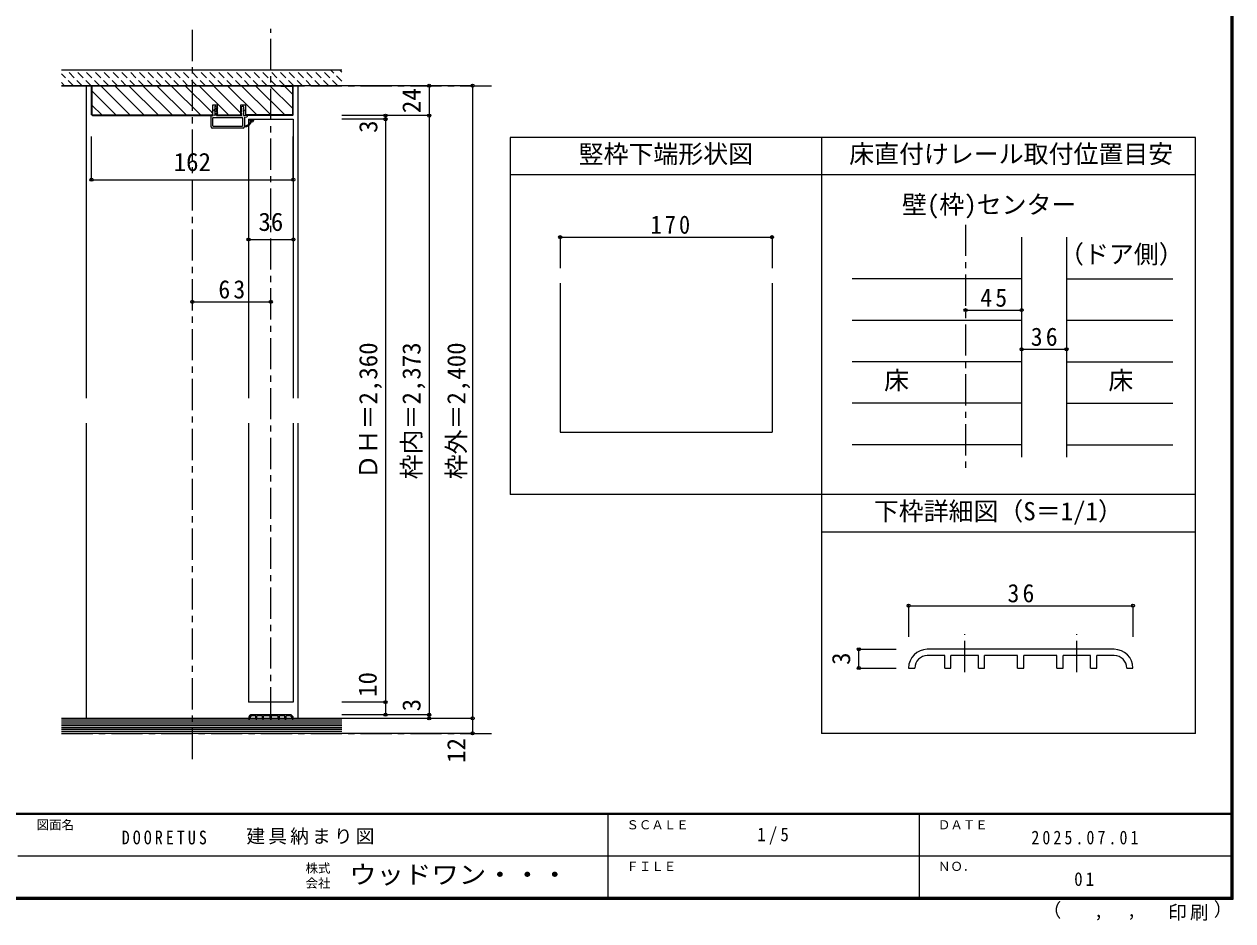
# Model space of a CAD drawing. Units: millimetres at full size, sheet at 1:5, with parts at other scales. Extents: x -973 to 977, y -718 to 696.
# Drawn here: x 7 to 977, y -718 to 1 of the extents above; entities that cross this region are included whole.
import ezdxf
from ezdxf.enums import TextEntityAlignment as Align

# ---------------------------------------------------------------- set-up
doc = ezdxf.new("R2010")
doc.units = ezdxf.units.MM
doc.header["$LTSCALE"] = 5
doc.header["$PDMODE"] = 32
doc.header["$PDSIZE"] = 2.5
doc.linetypes.add('CHAIN1', pattern=[8, 5, -1, 1, -1])
doc.linetypes.add('DASHED1', pattern=[1.8, 1.2, -0.6])
for name, color, linetype in [('0-0_補助線', 7, 'Continuous'), ('0-1_通り芯', 4, 'DASHED1'), ('0-3_仕上げ', 7, 'Continuous'), ('0-4_枠', 3, 'Continuous'), ('0-6_扉', 6, 'Continuous'), ('0-7_金物', 7, 'Continuous'), ('0-A_文字', 7, 'Continuous'), ('0-B_寸法', 7, 'Continuous'), ('0-C_ハッチ', 4, 'DASHED1'), ('7-1_通り芯', 4, 'CHAIN1'), ('7-7_金物', 7, 'Continuous'), ('7-B_寸法', 4, 'Continuous'), ('F-0_補助線', 7, 'Continuous'), ('F-1_枠', 6, 'Continuous'), ('F-A_文字', 7, 'Continuous')]:
    doc.layers.add(name, color=color, linetype=linetype)
doc.styles.add('ＭＳ ゴシック', font='')
doc.styles.get('ＭＳ ゴシック').set_extended_font_data('MS Gothic')

# ---------------------------------------------------------------- blocks, each defined once
blk = doc.blocks.new('2')
at = {"layer": '0-0_補助線'}
for p, q in [((-9.846, -9.622), (-9.846, 15.078)), ((-8.846, 16.078), (0.354, 16.078)), ((-8.846, 15.878), (0.637, 15.878)), ((-8.446, 14.378), (-8.446, -8.922)), ((-8.146, 14.678), (-1.546, 14.678)), ((-1.246, 14.378), (-1.246, -8.922)), ((0.154, 11.653), (2.154, 11.653)), ((0.154, 11.653), (0.154, -8.497)), ((2.154, 10.953), (2.154, 11.653)), ((3.154, 11.653), (2.512, 10.83)), ((3.154, 11.653), (6.154, 11.653)), ((4.154, 13.753), (4.154, 13.053)), ((5.154, 13.053), (4.512, 13.876)), ((7.154, 13.053), (5.154, 13.053)), ((6.154, 10.953), (6.154, 11.653)), ((7.558, 12.258), (6.516, 10.835)), ((-1.546, -9.222), (-8.146, -9.222)), ((0.154, -8.497), (2.154, -8.497)), ((2.154, -7.797), (2.154, -8.497)), ((3.154, -8.497), (2.512, -7.674)), ((3.154, -8.497), (6.154, -8.497)), ((6.154, -7.797), (6.154, -8.497)), ((7.558, -9.101), (6.516, -7.679)), ((-1.48, -10.622), (-8.846, -10.622)), ((-1.189, -10.85), (-0.732, -12.694)), ((0.354, -12.922), (-0.441, -12.922)), ((4.154, -9.897), (0.154, -9.897)), ((0.154, -9.897), (0.154, -10.622)), ((0.154, -10.622), (0.645, -12.548)), ((4.154, -10.597), (4.154, -9.897)), ((5.154, -9.897), (4.512, -10.72)), ((7.154, -9.897), (5.154, -9.897))]:
    blk.add_line(p, q, dxfattribs=at)
for points in [[(-9.646, 15.078), (-9.646, -9.622), (-9.846, -9.622)], [(4.154, 13.053), (0.154, 13.053), (0.649, 15.723)]]:
    blk.add_lwpolyline(points, dxfattribs=at)
for centre, radius, start, end in [((-8.846, 15.078), 1, 90, 180), ((-8.846, 15.078), 0.8, 90, 180), ((-8.146, 14.378), 0.3, 90, 180), ((-1.546, 14.378), 0.3, 0, 90), ((0.354, 15.778), 0.3, 349.49875, 90), ((2.354, 10.953), 0.2, 180, 322.03043), ((4.354, 13.753), 0.2, 37.96957, 180), ((6.354, 10.953), 0.2, 180, 323.78053), ((7.154, 12.553), 0.5, 323.78053, 90), ((-8.846, -9.622), 1, 180, 270), ((-8.146, -8.922), 0.3, 180, 270), ((-1.546, -8.922), 0.3, 270, 0), ((2.354, -7.797), 0.2, 37.96957, 180), ((6.354, -7.797), 0.2, 36.21947, 180), ((7.154, -9.397), 0.5, 270, 36.21947), ((-2.846, -10.72), 6, 179.06153, 259.29815), ((-2.846, -10.72), 5.3, 178.93757, 259.29815), ((-3.896, -16.272), 0.35, 259.29815, 79.29815), ((-1.48, -10.922), 0.3, 13.9282, 90), ((-0.441, -12.622), 0.3, 193.9282, 270), ((0.354, -12.622), 0.3, 270, 14.29438), ((4.354, -10.597), 0.2, 180, 322.03043)]:
    blk.add_arc(centre, radius, start, end, dxfattribs=at)
blk.add_point((-3.896, -16.622), dxfattribs=at)

msp = doc.modelspace()

# ---------------------------------------------------------------- linework, layer by layer
at = {"layer": '0-1_通り芯', "linetype": 'CHAIN1'}
for p, q in [((141.653, -588.252), (141.653, -2.5)), ((204.653, -555.5), (204.653, -2.5)), ((36.653, -48), (384.01, -48)), ((762.135, -159.5), (762.135, -356.007)), ((36.653, -567.5), (384.01, -567.5))]:
    msp.add_line(p, q, dxfattribs=at)
at = {"layer": '0-1_通り芯', "color": 2, "linetype": 'Continuous'}
for p, q in [((261.653, -35.5), (36.653, -35.5)), ((261.653, -48), (36.653, -48))]:
    msp.add_line(p, q, dxfattribs=at)
at = {"layer": '0-1_通り芯'}
for p, q in [((46.182, -48), (36.653, -38.471)), ((53.253, -48), (40.753, -35.5)), ((60.324, -48), (47.824, -35.5)), ((67.395, -48), (54.895, -35.5)), ((74.466, -48), (61.966, -35.5)), ((81.537, -48), (69.037, -35.5)), ((88.608, -48), (76.108, -35.5)), ((95.679, -48), (83.179, -35.5)), ((102.75, -48), (90.25, -35.5)), ((109.822, -48), (97.322, -35.5)), ((116.893, -48), (104.393, -35.5)), ((123.964, -48), (111.464, -35.5)), ((131.035, -48), (118.535, -35.5)), ((138.106, -48), (125.606, -35.5)), ((145.177, -48), (132.677, -35.5)), ((152.248, -48), (139.748, -35.5)), ((159.319, -48), (146.819, -35.5)), ((166.39, -48), (153.89, -35.5)), ((173.461, -48), (160.961, -35.5)), ((180.532, -48), (168.032, -35.5)), ((187.603, -48), (175.103, -35.5)), ((194.674, -48), (182.174, -35.5)), ((201.745, -48), (189.245, -35.5)), ((208.816, -48), (196.316, -35.5)), ((215.888, -48), (203.388, -35.5)), ((222.959, -48), (210.459, -35.5)), ((230.03, -48), (217.53, -35.5)), ((237.101, -48), (224.601, -35.5)), ((244.172, -48), (231.672, -35.5)), ((251.243, -48), (238.743, -35.5)), ((258.314, -48), (245.814, -35.5)), ((261.653, -44.268), (252.885, -35.5)), ((261.653, -37.197), (259.956, -35.5)), ((39.111, -48), (36.653, -45.542))]:
    msp.add_line(p, q, dxfattribs=at)
at = {"layer": '0-3_仕上げ', "color": 4}
for p, q in [((807.135, -202.801), (671.159, -202.801)), ((843.135, -202.801), (928.415, -202.801)), ((671.159, -236.103), (807.135, -236.103)), ((843.135, -236.103), (928.415, -236.103)), ((807.135, -269.404), (671.159, -269.404)), ((843.135, -269.404), (928.415, -269.404)), ((807.135, -302.706), (671.159, -302.706)), ((843.135, -302.706), (928.415, -302.706)), ((807.135, -336.007), (671.159, -336.007)), ((843.135, -336.007), (928.415, -336.007))]:
    msp.add_line(p, q, dxfattribs=at)
at = {"layer": '0-3_仕上げ', "color": 2}
for p, q in [((261.653, -555.5), (36.653, -555.5)), ((261.653, -567.5), (36.653, -567.5))]:
    msp.add_line(p, q, dxfattribs=at)
at = {"layer": '0-3_仕上げ'}
for p, q in [((261.653, -557), (36.653, -557)), ((261.653, -558.5), (36.653, -558.5)), ((261.653, -560), (36.653, -560)), ((261.653, -561.5), (36.653, -561.5)), ((261.653, -563), (36.653, -563)), ((261.653, -564.5), (36.653, -564.5)), ((261.653, -566), (36.653, -566))]:
    msp.add_line(p, q, dxfattribs=at)
at = {"layer": '0-4_枠', "color": 4}
for p, q in [((60.653, -48), (56.653, -48)), ((56.653, -298.75), (56.653, -48)), ((222.653, -48), (226.653, -48)), ((226.653, -298.75), (226.653, -48)), ((436.855, -169.5), (606.855, -169.5)), ((436.855, -169.5), (436.855, -194.5)), ((606.855, -169.5), (606.855, -194.5)), ((56.653, -555.5), (56.653, -318.75)), ((226.653, -555.5), (226.653, -318.75))]:
    msp.add_line(p, q, dxfattribs=at)
at = {"layer": '0-4_枠'}
for p, q in [((60.653, -48), (222.653, -48)), ((61.153, -71.086), (61.153, -48.5)), ((70.653, -48.5), (61.153, -48.5)), ((70.653, -48), (70.653, -48.5)), ((212.653, -48.5), (212.653, -48)), ((212.653, -48.5), (222.153, -48.5)), ((222.153, -71.086), (222.153, -48.5)), ((158.153, -63.5), (161.853, -63.5)), ((158.153, -72), (158.153, -63.5)), ((161.853, -72), (161.853, -63.5)), ((180.453, -72), (180.453, -63.5)), ((61.567, -71.5), (61.153, -71.086)), ((61.36, -72), (158.153, -72)), ((61.567, -71.5), (158.153, -71.5)), ((161.853, -71.5), (180.453, -71.5)), ((161.853, -72), (180.453, -72)), ((221.739, -71.5), (184.153, -71.5)), ((221.946, -72), (184.153, -72)), ((221.739, -71.5), (222.153, -71.086)), ((396.639, -89.5), (396.639, -376.007)), ((646.639, -89.5), (396.639, -89.5)), ((646.639, -89.5), (646.639, -376.007)), ((646.639, -119.5), (396.639, -119.5)), ((807.135, -169.5), (807.135, -346.007)), ((843.135, -169.5), (843.135, -346.007)), ((436.855, -206.432), (436.855, -326.007)), ((606.855, -206.432), (606.855, -326.007)), ((436.855, -326.007), (606.855, -326.007)), ((646.639, -376.007), (396.639, -376.007))]:
    msp.add_line(p, q, dxfattribs=at)
for points in [[(61.36, -72), (60.653, -71.293), (60.653, -48)], [(221.946, -72), (222.653, -71.293), (222.653, -48)], [(180.453, -63.5), (184.153, -63.5), (184.153, -72)]]:
    msp.add_lwpolyline(points, dxfattribs=at)
at = {"layer": '0-4_枠', "color": 7}
for p in [(436.855, -169.5), (606.855, -169.5)]:
    msp.add_point(p, dxfattribs=at)
at = {"layer": '0-6_扉'}
for p, q in [((186.653, -75), (222.653, -75)), ((186.653, -75), (186.653, -298.75)), ((222.653, -75), (222.653, -298.75)), ((186.653, -318.75), (186.653, -542.5)), ((222.653, -318.75), (222.653, -542.5)), ((222.653, -542.5), (186.653, -542.5))]:
    msp.add_line(p, q, dxfattribs=at)
at = {"layer": '0-7_金物'}
for p, q in [((219.653, -552.5), (189.653, -552.5)), ((186.653, -555.5), (187.653, -555.5)), ((192.453, -553.5), (189.653, -553.5)), ((192.453, -555.5), (192.453, -553.5)), ((192.453, -555.5), (193.453, -555.5)), ((193.453, -555.5), (193.453, -553.5)), ((197.853, -553.5), (193.453, -553.5)), ((197.853, -555.5), (197.853, -553.5)), ((197.853, -555.5), (198.853, -555.5)), ((198.853, -555.5), (198.853, -553.5)), ((204.153, -553.5), (198.853, -553.5)), ((204.153, -555.5), (204.153, -553.5)), ((204.153, -555.5), (205.153, -555.5)), ((205.153, -555.5), (205.153, -553.5)), ((210.453, -553.5), (205.153, -553.5)), ((210.453, -555.5), (210.453, -553.5)), ((210.453, -555.5), (211.453, -555.5)), ((211.453, -555.5), (211.453, -553.5)), ((215.853, -553.5), (211.453, -553.5)), ((215.853, -555.5), (215.853, -553.5)), ((215.853, -555.5), (216.853, -555.5)), ((216.853, -555.5), (216.853, -553.5)), ((219.653, -553.5), (216.853, -553.5)), ((221.653, -555.5), (222.653, -555.5))]:
    msp.add_line(p, q, dxfattribs=at)
for centre, radius, start, end in [((189.653, -555.5), 3, 90, 180), ((219.653, -555.5), 3, 0, 90), ((189.653, -555.5), 2, 90, 180), ((219.653, -555.5), 2, 0, 90)]:
    msp.add_arc(centre, radius, start, end, dxfattribs=at)
at = {"layer": '0-A_文字', "color": 3}
for p, q in [((646.639, -89.5), (646.639, -567.5)), ((946.639, -89.5), (646.639, -89.5)), ((946.639, -567.5), (946.639, -89.5)), ((946.639, -119.5), (646.639, -119.5)), ((946.639, -376.007), (646.639, -376.007)), ((946.639, -406.007), (646.639, -406.007)), ((946.639, -567.5), (646.639, -567.5))]:
    msp.add_line(p, q, dxfattribs=at)
at = {"layer": '0-B_寸法', "color": 4}
for p, q in [((366.51, -48), (261.653, -48)), ((331.653, -48), (331.653, -552.5)), ((366.51, -48), (366.51, -567.5)), ((331.653, -72), (261.653, -72)), ((296.653, -75), (261.653, -75)), ((296.653, -72), (296.653, -552.5)), ((60.653, -123.422), (60.653, -88.9)), ((222.653, -123.422), (222.653, -88.9)), ((60.653, -123.422), (222.653, -123.422)), ((186.653, -171.382), (222.653, -171.382)), ((141.653, -221.382), (204.653, -221.382)), ((762.135, -228.008), (807.135, -228.008)), ((807.135, -259.393), (843.135, -259.393)), ((296.653, -542.5), (261.653, -542.5)), ((331.653, -552.5), (261.653, -552.5)), ((331.653, -555.5), (331.653, -552.5)), ((366.51, -555.5), (261.653, -555.5)), ((331.653, -555.5), (261.653, -555.5)), ((366.51, -567.5), (261.653, -567.5))]:
    msp.add_line(p, q, dxfattribs=at)
at = {"layer": '0-B_寸法', "color": 3}
for p, q in [((158.153, -63.5), (161.853, -63.5)), ((158.153, -72), (158.153, -63.5)), ((161.853, -72), (161.853, -63.5)), ((180.453, -72), (180.453, -63.5)), ((161.853, -71.5), (180.453, -71.5)), ((161.853, -72), (180.453, -72))]:
    msp.add_line(p, q, dxfattribs=at)
msp.add_lwpolyline([(180.453, -63.5), (184.153, -63.5), (184.153, -72)], dxfattribs=at)
at = {"layer": '0-B_寸法'}
for p in [(331.653, -48), (366.51, -48), (296.653, -72), (296.653, -75), (331.653, -72), (60.653, -123.422), (222.653, -123.422), (186.653, -171.382), (222.653, -171.382), (141.653, -221.382), (204.653, -221.382), (762.135, -228.008), (807.135, -228.008), (807.135, -259.393), (843.135, -259.393), (296.653, -542.5), (296.653, -552.5), (331.653, -552.5), (331.653, -555.5), (366.51, -555.5), (366.51, -567.5)]:
    msp.add_point(p, dxfattribs=at)
at = {"layer": '0-C_ハッチ', "linetype": 'Continuous'}
for p, q in [((68.486, -48.5), (91.487, -71.5)), ((79.3, -48), (102.8, -71.5)), ((90.614, -48), (114.114, -71.5)), ((101.927, -48), (125.428, -71.5)), ((113.241, -48), (136.741, -71.5)), ((124.555, -48), (148.055, -71.5)), ((135.869, -48), (155.853, -67.984)), ((147.182, -48), (170.683, -71.5)), ((169.81, -48), (193.31, -71.5)), ((181.124, -48), (204.624, -71.5)), ((192.437, -48), (215.937, -71.5)), ((203.751, -48), (222.153, -66.402)), ((215.565, -48.5), (222.153, -55.088)), ((61.153, -52.48), (80.173, -71.5)), ((61.153, -63.794), (68.859, -71.5)), ((155.853, -67.984), (158.153, -70.284))]:
    msp.add_line(p, q, dxfattribs=at)
msp.add_lwpolyline([(158.496, -48), (178.153, -67.657), (180.272, -69.776)], dxfattribs=at)
at = {"layer": '7-1_通り芯'}
for p, q in [((761.46, -518.365), (761.46, -487.834)), ((851.46, -518.365), (851.46, -487.834))]:
    msp.add_line(p, q, dxfattribs=at)
at = {"layer": '7-7_金物'}
for p, q in [((881.46, -500.065), (731.46, -500.065)), ((745.46, -505.065), (731.46, -505.065)), ((745.46, -515.065), (745.46, -505.065)), ((772.46, -505.065), (750.46, -505.065)), ((750.46, -515.065), (750.46, -505.065)), ((772.46, -515.065), (772.46, -505.065)), ((803.96, -505.065), (777.46, -505.065)), ((777.46, -515.065), (777.46, -505.065)), ((803.96, -515.065), (803.96, -505.065)), ((835.46, -505.065), (808.96, -505.065)), ((808.96, -515.065), (808.96, -505.065)), ((835.46, -515.065), (835.46, -505.065)), ((862.46, -505.065), (840.46, -505.065)), ((840.46, -515.065), (840.46, -505.065)), ((862.46, -515.065), (862.46, -505.065)), ((881.46, -505.065), (867.46, -505.065)), ((867.46, -515.065), (867.46, -505.065)), ((716.46, -515.065), (721.46, -515.065)), ((745.46, -515.065), (750.46, -515.065)), ((772.46, -515.065), (777.46, -515.065)), ((803.96, -515.065), (808.96, -515.065)), ((835.46, -515.065), (840.46, -515.065)), ((862.46, -515.065), (867.46, -515.065)), ((891.46, -515.065), (896.46, -515.065))]:
    msp.add_line(p, q, dxfattribs=at)
for centre, radius, start, end in [((731.46, -515.065), 15, 90, 180), ((881.46, -515.065), 15, 0, 90), ((731.46, -515.065), 10, 90, 180), ((881.46, -515.065), 10, 0, 90)]:
    msp.add_arc(centre, radius, start, end, dxfattribs=at)
at = {"layer": '7-B_寸法'}
for p, q in [((716.46, -465.065), (716.46, -490.065)), ((716.46, -465.065), (896.46, -465.065)), ((896.46, -465.065), (896.46, -490.065)), ((676.46, -500.065), (706.46, -500.065)), ((676.46, -515.065), (676.46, -500.065)), ((676.46, -515.065), (706.46, -515.065))]:
    msp.add_line(p, q, dxfattribs=at)
at = {"layer": '7-B_寸法', "color": 7}
for p in [(716.46, -465.065), (896.46, -465.065), (676.46, -500.065), (676.46, -515.065)]:
    msp.add_point(p, dxfattribs=at)
at = {"layer": 'F-1_枠'}
for p, q in [((974.986, 695.833), (974.986, -700.833)), ((975.82, 695.833), (975.82, -700.833)), ((976.653, 695.833), (976.653, -700.833)), ((976.653, -631.667), (-973.347, -631.667)), ((976.653, -632.5), (-973.347, -632.5)), ((474.986, -632.5), (474.986, -699.167)), ((724.986, -632.5), (724.986, -699.167)), ((1.653, -665.833), (974.986, -665.834)), ((976.653, -699.167), (-973.347, -699.167)), ((976.653, -700), (-973.347, -700)), ((976.653, -700.833), (-973.347, -700.833))]:
    msp.add_line(p, q, dxfattribs=at)

# ---------------------------------------------------------------- block references
at = {"layer": '0-B_寸法', "rotation": 90}
msp.add_blockref('2', (172.731, -72.154), dxfattribs=at)

# ---------------------------------------------------------------- texts
at = {"layer": '0-4_枠', "color": 7, "style": 'ＭＳ ゴシック'}
msp.add_text('竪枠下端形状図', height=14.66, dxfattribs=at).set_placement((451.639, -114.5), align=Align.BOTTOM_LEFT)
at = {"layer": '0-4_枠', "color": 7, "insert": (509.355, -167), "char_height": 14.66, "attachment_point": 7, "style": 'ＭＳ ゴシック'}
msp.add_mtext('\\T1.27;\\W0.9;170', dxfattribs=at)
at = {"layer": '0-A_文字', "style": 'ＭＳ ゴシック'}
for s, p in [('床直付けレール取付位置目安', (668.785, -114.5)), ('壁(枠)センター', (711.159, -155.091)), ('（ドア側）', (837.21, -194.895)), ('床', (696.823, -296.055)), ('床', (876.762, -296.055)), ('下枠詳細図（S＝1/1）', (688.543, -401.007))]:
    msp.add_text(s, height=14.66, dxfattribs=at).set_placement(p, align=Align.BOTTOM_LEFT)
at = {"layer": '0-B_寸法', "style": 'ＭＳ ゴシック'}
for s, p in [('24', (329.153, -70)), ('3', (294.49, -85.885)), ('ＤＨ＝2,360', (294.473, -363.75)), ('枠内＝2,373', (329.153, -363.75)), ('枠外＝2,400', (365.167, -363.75)), ('10', (293.944, -538.245)), ('3', (329.153, -549.84)), ('12', (365.124, -591.168))]:
    msp.add_text(s, height=14.66, rotation=90, dxfattribs=at).set_placement(p, align=Align.BOTTOM_LEFT)
for s, p in [('162', (126.653, -120.922)), ('36', (194.653, -168.882))]:
    msp.add_text(s, height=14.66, dxfattribs=at).set_placement(p, align=Align.BOTTOM_LEFT)
at = {"layer": '0-B_寸法', "char_height": 14.66, "attachment_point": 7, "style": 'ＭＳ ゴシック'}
for s, insert in [('\\T1.27;\\W0.95;63', (162.528, -218.882)), ('\\T1.27;\\W0.95;45', (774.01, -225.508)), ('\\T1.27;\\W0.95;36', (814.51, -256.893))]:
    msp.add_mtext(s, dxfattribs=dict(at, insert=insert))
at = {"layer": '7-B_寸法', "color": 7, "style": 'ＭＳ ゴシック'}
msp.add_text('3', height=14.66, rotation=90, dxfattribs=at).set_placement((673.96, -512.565), align=Align.BOTTOM_LEFT)
at = {"layer": '7-B_寸法', "color": 7, "insert": (795.835, -462.565), "char_height": 14.66, "attachment_point": 7, "style": 'ＭＳ ゴシック'}
msp.add_mtext('\\T1.27;\\W0.95;36', dxfattribs=at)
at = {"layer": 'F-0_補助線', "char_height": 11, "attachment_point": 7, "style": 'ＭＳ ゴシック'}
for s, insert in [('\\T1.39;\\W0.85;DOORETUS', (84.986, -656.667)), ('\\T1.17;建具納まり図', (184.986, -656.667))]:
    msp.add_mtext(s, dxfattribs=dict(at, insert=insert))
at = {"layer": 'F-A_文字', "style": 'ＭＳ ゴシック'}
for s, height, p in [('図面名', 7.331, (16.653, -646.667)), ('ＳＣＡＬＥ', 7.331, (489.986, -646.667)), ('ＤＡＴＥ', 7.331, (739.986, -646.667)), ('株式', 7.331, (232.486, -681.5)), ('ＦＩＬＥ', 7.331, (489.986, -680)), ('ＮＯ．', 7.331, (739.986, -680.001)), ('会社', 7.331, (232.486, -693.5)), ('（', 11, (823.992, -718.052)), ('）', 11, (961.387, -717.355)), (',', 11, (865.199, -718.052)), (',', 11, (891.686, -717.588))]:
    msp.add_text(s, height=height, dxfattribs=at).set_placement(p, align=Align.BOTTOM_LEFT)
at = {"layer": 'F-A_文字', "style": 'ＭＳ ゴシック', "width": 1.1}
msp.add_text('ウッドワン・・・', height=14.66, dxfattribs=at).set_placement((267.486, -692.5), align=Align.BOTTOM_LEFT)
at = {"layer": 'F-A_文字', "char_height": 11, "attachment_point": 7, "style": 'ＭＳ ゴシック'}
for s, insert in [('\\T1.38;\\W0.9;1/5', (594.986, -656.667)), ('\\T1.39;\\W0.85;2025.07.01', (814.986, -656.667)), ('\\T1.36;\\W0.9;01', (849.361, -690.001)), ('\\T1.17;印刷', (924.678, -717.82))]:
    msp.add_mtext(s, dxfattribs=dict(at, insert=insert))

doc.saveas('drawing.dxf')
